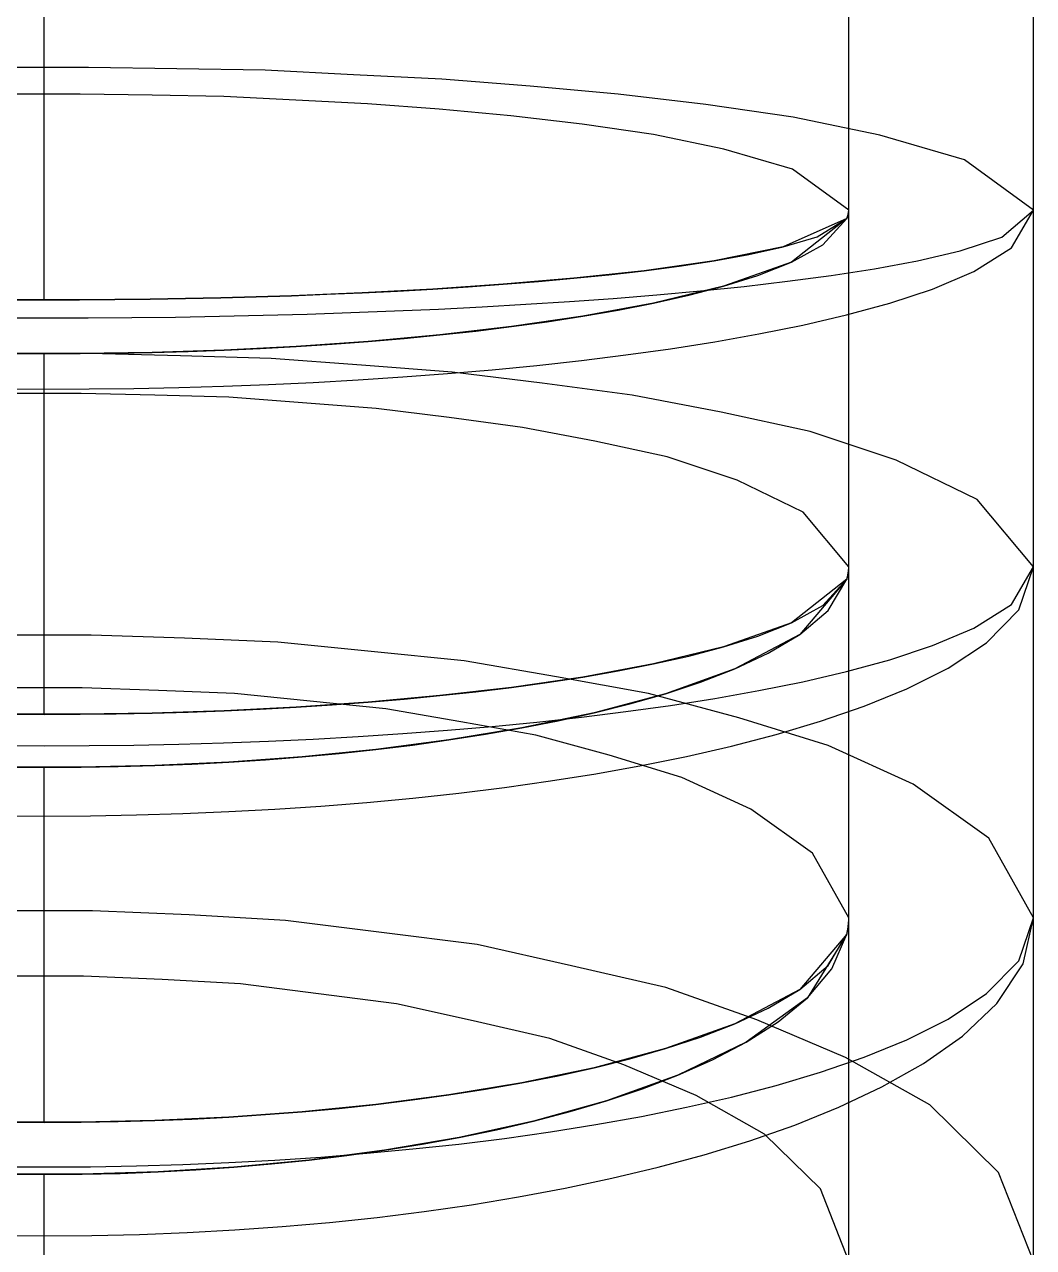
# Model space of a CAD drawing. Header units: millimetres. Extents: x 0 to 262, y -49 to 161.
# Drawn here: x 47.75 to 52.6, y 21.32 to 27.21 of the extents above; entities that cross this region are included whole.
import ezdxf

# ---------------------------------------------------------------- set-up
doc = ezdxf.new("R2010")
doc.units = ezdxf.units.MM
doc.layers.add('SIDE_HIDDEN', color=8, linetype='CONTINUOUS')
doc.layers.add('SIDE_VISIBLE', color=7, linetype='Continuous')

msp = doc.modelspace()

# ---------------------------------------------------------------- linework, layer by layer
at = {"layer": 'SIDE_HIDDEN'}
for points in [[(51.7144, 26.3123), (51.7144, 28.0472)], [(47.8409, 25.8804), (47.8409, 27.6354)], [(52.6034, 26.3122), (52.2706, 26.5544), (51.8635, 26.6739), (51.4469, 26.76), (51.0257, 26.8211), (50.6032, 26.8712), (50.1793, 26.9099), (49.755, 26.9424), (49.3299, 26.964), (48.9048, 26.9856), (48.4792, 26.9927), (48.0536, 26.9996), (47.6281, 26.9996), (47.2025, 26.9927), (46.7769, 26.9856), (46.3518, 26.964), (45.9267, 26.9424), (45.5024, 26.9099), (45.0785, 26.8712), (44.656, 26.8211), (44.2348, 26.76), (43.8182, 26.6739), (43.4111, 26.5544), (43.0784, 26.3122)], [(51.7144, 26.3122), (51.4437, 26.5092), (51.1126, 26.6064), (50.7738, 26.6764), (50.4312, 26.7261), (50.0875, 26.7669), (49.7428, 26.7983), (49.3977, 26.8248), (49.0519, 26.8423), (48.7062, 26.8599), (48.3601, 26.8656), (48.0139, 26.8713), (47.6678, 26.8713), (47.3216, 26.8656), (46.9755, 26.8599), (46.6298, 26.8423), (46.284, 26.8248), (45.9389, 26.7983), (45.5942, 26.7669), (45.2505, 26.7261), (44.9079, 26.6764), (44.5691, 26.6064), (44.238, 26.5092), (43.9674, 26.3122)], [(51.7046, 26.2723), (51.7054, 26.2744), (51.7062, 26.2765), (51.7069, 26.2785), (51.7076, 26.2806), (51.7083, 26.2828), (51.7089, 26.2849), (51.7095, 26.287), (51.7101, 26.2891), (51.7106, 26.2913), (51.7111, 26.2935), (51.7116, 26.2956), (51.712, 26.2978), (51.7124, 26.3), (51.7128, 26.3022), (51.7131, 26.3043), (51.7134, 26.3065), (51.7137, 26.3087), (51.7139, 26.3109), (51.714, 26.3132), (51.7142, 26.3154), (51.7143, 26.3176), (51.7143, 26.3198), (51.7144, 26.322)], [(51.7119, 26.2972), (51.7121, 26.2983), (51.7123, 26.2993), (51.7125, 26.3004), (51.7127, 26.3015), (51.7128, 26.3026), (51.713, 26.3036), (51.7132, 26.3047), (51.7133, 26.3058), (51.7134, 26.3069), (51.7136, 26.308), (51.7137, 26.309), (51.7138, 26.3101), (51.7139, 26.3112), (51.714, 26.3123), (51.7141, 26.3134), (51.7141, 26.3145), (51.7142, 26.3155), (51.7142, 26.3166), (51.7143, 26.3177), (51.7143, 26.3188), (51.7143, 26.3199), (51.7143, 26.321), (51.7144, 26.3221)], [(51.7144, 26.3123), (51.7144, 26.3127), (51.7144, 26.3131), (51.7144, 26.3135), (51.7144, 26.314), (51.7144, 26.3144), (51.7144, 26.3148), (51.7144, 26.3153), (51.7144, 26.3157), (51.7144, 26.3161), (51.7144, 26.3165), (51.7144, 26.317), (51.7144, 26.3174), (51.7144, 26.3178), (51.7144, 26.3182), (51.7144, 26.3187), (51.7144, 26.3191), (51.7144, 26.3195), (51.7144, 26.3199), (51.7144, 26.3204), (51.7144, 26.3208), (51.7144, 26.3212), (51.7144, 26.3217), (51.7144, 26.3221)], [(51.7144, 26.322), (51.7144, 26.322), (51.7144, 26.322), (51.7144, 26.322), (51.7144, 26.322), (51.7144, 26.322), (51.7144, 26.322), (51.7144, 26.322), (51.7144, 26.322), (51.7144, 26.322), (51.7144, 26.322), (51.7144, 26.322), (51.7144, 26.322), (51.7144, 26.322), (51.7144, 26.3221), (51.7144, 26.3221), (51.7144, 26.3221), (51.7144, 26.3221), (51.7144, 26.3221), (51.7144, 26.3221), (51.7144, 26.3221), (51.7144, 26.3221), (51.7144, 26.3221), (51.7144, 26.3221)], [(51.7144, 26.3123), (51.7144, 26.322)], [(43.9771, 26.2723), (44.0921, 26.1457), (44.2438, 26.0621), (44.405, 25.9985), (44.5705, 25.9466), (44.7382, 25.9026), (44.9074, 25.8645), (45.0776, 25.8311), (45.2484, 25.8015), (45.4198, 25.7751), (45.5916, 25.7517), (45.7638, 25.7307), (45.9362, 25.712), (46.1088, 25.6954), (46.2816, 25.6807), (46.4546, 25.6678), (46.6276, 25.6567), (46.8008, 25.6472), (46.974, 25.6392), (47.1473, 25.6328), (47.3207, 25.6278), (47.494, 25.6243), (47.6674, 25.6221), (47.8409, 25.6214)], [(51.7046, 26.2723), (51.4379, 26.0621), (51.1112, 25.9466), (50.7743, 25.8645), (50.4333, 25.8015), (50.0901, 25.7517), (49.7455, 25.712), (49.4001, 25.6807), (49.0541, 25.6567), (48.7077, 25.6392), (48.3611, 25.6278), (48.0143, 25.6222), (47.6674, 25.6222), (47.3206, 25.6278), (46.974, 25.6392), (46.6276, 25.6567), (46.2816, 25.6807), (45.9362, 25.712), (45.5916, 25.7517), (45.2484, 25.8015), (44.9074, 25.8645), (44.5705, 25.9466), (44.2438, 26.0621), (43.9771, 26.2723)], [(43.9771, 26.2723), (44.1204, 26.1848), (44.2831, 26.1354), (44.4492, 26.0985), (44.6166, 26.0685), (44.7848, 26.043), (44.9535, 26.021), (45.1226, 26.0017), (45.2918, 25.9846), (45.4613, 25.9694), (45.6309, 25.9558), (45.8006, 25.9437), (45.9704, 25.9329), (46.1402, 25.9232), (46.3102, 25.9147), (46.4801, 25.9073), (46.6501, 25.9008), (46.8202, 25.8953), (46.9903, 25.8907), (47.1604, 25.887), (47.3305, 25.8841), (47.5006, 25.882), (47.6707, 25.8808), (47.8409, 25.8804)], [(51.7046, 26.2723), (51.3986, 26.1354), (51.0651, 26.0685), (50.7282, 26.021), (50.3899, 25.9846), (50.0508, 25.9558), (49.7113, 25.9329), (49.3716, 25.9147), (49.0316, 25.9008), (48.6915, 25.8907), (48.3512, 25.8841), (48.011, 25.8808), (47.6707, 25.8808), (47.3305, 25.8841), (46.9903, 25.8907), (46.6502, 25.9008), (46.3102, 25.9147), (45.9704, 25.9329), (45.6309, 25.9558), (45.2919, 25.9846), (44.9536, 26.021), (44.6166, 26.0685), (44.2831, 26.1354), (43.9771, 26.2723)], [(47.8409, 25.6214), (48.0143, 25.6221), (48.1877, 25.6243), (48.3611, 25.6278), (48.5344, 25.6328), (48.7077, 25.6392), (48.8809, 25.6472), (49.0541, 25.6567), (49.2272, 25.6678), (49.4001, 25.6807), (49.5729, 25.6954), (49.7455, 25.712), (49.9179, 25.7307), (50.0901, 25.7517), (50.2619, 25.7751), (50.4333, 25.8015), (50.6042, 25.8311), (50.7743, 25.8645), (50.9435, 25.9026), (51.1112, 25.9466), (51.2767, 25.9985), (51.4379, 26.0621), (51.5896, 26.1457), (51.7046, 26.2723)], [(47.8409, 25.8804), (48.011, 25.8808), (48.1811, 25.882), (48.3512, 25.8841), (48.5214, 25.887), (48.6914, 25.8907), (48.8615, 25.8953), (49.0316, 25.9008), (49.2016, 25.9073), (49.3716, 25.9147), (49.5415, 25.9232), (49.7113, 25.9329), (49.8811, 25.9437), (50.0508, 25.9558), (50.2204, 25.9694), (50.3899, 25.9846), (50.5591, 26.0017), (50.7282, 26.021), (50.8969, 26.043), (51.0651, 26.0685), (51.2326, 26.0985), (51.3986, 26.1354), (51.5613, 26.1848), (51.7046, 26.2723)], [(51.7046, 26.2723), (51.7054, 26.2739), (51.7061, 26.2756), (51.7068, 26.2772), (51.7075, 26.2789), (51.7082, 26.2805), (51.7088, 26.2822), (51.7095, 26.2839), (51.71, 26.2856), (51.7106, 26.2874), (51.7111, 26.2891), (51.7115, 26.2908), (51.712, 26.2926), (51.7124, 26.2943), (51.7128, 26.2961), (51.7131, 26.2978), (51.7134, 26.2996), (51.7136, 26.3014), (51.7139, 26.3032), (51.714, 26.305), (51.7142, 26.3068), (51.7143, 26.3086), (51.7143, 26.3104), (51.7144, 26.3122)], [(51.7046, 26.2723), (51.7053, 26.2735), (51.7061, 26.2747), (51.7068, 26.2759), (51.7075, 26.2771), (51.7081, 26.2783), (51.7087, 26.2795), (51.7093, 26.2808), (51.7099, 26.282), (51.7105, 26.2833), (51.711, 26.2846), (51.7115, 26.2859), (51.7119, 26.2872), (51.7123, 26.2886), (51.7127, 26.2899), (51.713, 26.2912), (51.7133, 26.2926), (51.7136, 26.294), (51.7138, 26.2953), (51.714, 26.2967), (51.7142, 26.2981), (51.7143, 26.2995), (51.7143, 26.3008), (51.7144, 26.3022)], [(51.7046, 26.2723), (51.705, 26.2734), (51.7054, 26.2744), (51.7058, 26.2755), (51.7062, 26.2765), (51.7066, 26.2776), (51.7069, 26.2787), (51.7073, 26.2797), (51.7076, 26.2808), (51.708, 26.2819), (51.7083, 26.283), (51.7087, 26.284), (51.709, 26.2851), (51.7093, 26.2862), (51.7096, 26.2873), (51.7099, 26.2884), (51.7102, 26.2895), (51.7104, 26.2906), (51.7107, 26.2917), (51.711, 26.2928), (51.7112, 26.2939), (51.7115, 26.295), (51.7117, 26.2961), (51.7119, 26.2972)], [(51.7046, 26.2723), (51.705, 26.2729), (51.7054, 26.2735), (51.7058, 26.2742), (51.7061, 26.2748), (51.7065, 26.2754), (51.7069, 26.276), (51.7072, 26.2767), (51.7076, 26.2773), (51.7079, 26.2779), (51.7083, 26.2786), (51.7086, 26.2792), (51.7089, 26.2799), (51.7092, 26.2805), (51.7095, 26.2812), (51.7098, 26.2819), (51.7101, 26.2825), (51.7104, 26.2832), (51.7107, 26.2839), (51.7109, 26.2846), (51.7112, 26.2852), (51.7114, 26.2859), (51.7117, 26.2866), (51.7119, 26.2873)], [(51.7046, 26.2723), (51.7046, 26.2723)], [(51.7119, 26.2873), (51.7121, 26.2879), (51.7123, 26.2886), (51.7125, 26.2892), (51.7127, 26.2898), (51.7128, 26.2905), (51.713, 26.2911), (51.7131, 26.2918), (51.7133, 26.2924), (51.7134, 26.2931), (51.7136, 26.2937), (51.7137, 26.2944), (51.7138, 26.295), (51.7139, 26.2957), (51.714, 26.2963), (51.714, 26.297), (51.7141, 26.2976), (51.7142, 26.2983), (51.7142, 26.299), (51.7143, 26.2996), (51.7143, 26.3003), (51.7143, 26.301), (51.7143, 26.3016), (51.7144, 26.3023)], [(51.7144, 26.3122), (51.7144, 26.3122), (51.7144, 26.3122), (51.7144, 26.3122), (51.7144, 26.3122), (51.7144, 26.3122), (51.7144, 26.3122), (51.7144, 26.3122), (51.7144, 26.3122), (51.7144, 26.3122), (51.7144, 26.3122), (51.7144, 26.3122), (51.7144, 26.3122), (51.7144, 26.3122), (51.7144, 26.3122), (51.7144, 26.3122), (51.7144, 26.3122), (51.7144, 26.3122), (51.7144, 26.3122), (51.7144, 26.3123), (51.7144, 26.3123), (51.7144, 26.3123), (51.7144, 26.3123), (51.7144, 26.3123)], [(51.7144, 26.3122), (51.7144, 26.3123)], [(51.7144, 26.3122), (51.7144, 26.3123)], [(51.7144, 26.3121), (51.7144, 26.3121), (51.7144, 26.3121), (51.7144, 26.3121), (51.7144, 26.3121), (51.7144, 26.3121), (51.7144, 26.3121), (51.7144, 26.3121), (51.7144, 26.3121), (51.7144, 26.3121), (51.7144, 26.3121), (51.7144, 26.3121), (51.7144, 26.3121), (51.7144, 26.3121), (51.7144, 26.3121), (51.7144, 26.3121), (51.7144, 26.3121), (51.7144, 26.3122), (51.7144, 26.3122), (51.7144, 26.3122), (51.7144, 26.3122), (51.7144, 26.3122), (51.7144, 26.3122), (51.7144, 26.3122)], [(51.7144, 26.3121), (51.7144, 26.3122)], [(51.7144, 26.3121), (51.7144, 26.3122)], [(51.7144, 26.3023), (51.7144, 26.3027), (51.7144, 26.3031), (51.7144, 26.3036), (51.7144, 26.304), (51.7144, 26.3044), (51.7144, 26.3048), (51.7144, 26.3053), (51.7144, 26.3057), (51.7144, 26.3061), (51.7144, 26.3065), (51.7144, 26.307), (51.7144, 26.3074), (51.7144, 26.3078), (51.7144, 26.3082), (51.7144, 26.3087), (51.7144, 26.3091), (51.7144, 26.3095), (51.7144, 26.31), (51.7144, 26.3104), (51.7144, 26.3108), (51.7144, 26.3112), (51.7144, 26.3117), (51.7144, 26.3121)], [(51.7144, 24.5956), (51.7144, 26.3121)], [(51.7144, 26.3022), (51.7144, 26.3121)], [(51.7144, 26.3022), (51.7144, 26.3022), (51.7144, 26.3022), (51.7144, 26.3022), (51.7144, 26.3022), (51.7144, 26.3022), (51.7144, 26.3022), (51.7144, 26.3022), (51.7144, 26.3023), (51.7144, 26.3023), (51.7144, 26.3023), (51.7144, 26.3023), (51.7144, 26.3023), (51.7144, 26.3023), (51.7144, 26.3023), (51.7144, 26.3023), (51.7144, 26.3023), (51.7144, 26.3023), (51.7144, 26.3023), (51.7144, 26.3023), (51.7144, 26.3023), (51.7144, 26.3023), (51.7144, 26.3023), (51.7144, 26.3023)], [(52.6034, 24.5955), (52.3324, 24.9189), (51.9417, 25.1087), (51.5274, 25.2468), (51.1003, 25.3393), (50.6712, 25.4211), (50.2382, 25.48), (49.8045, 25.5329), (49.3688, 25.5659), (48.933, 25.5989), (48.4962, 25.6113), (48.0593, 25.6219), (47.6224, 25.6219), (47.1855, 25.6113), (46.7487, 25.5989), (46.3129, 25.5659), (45.8772, 25.5329), (45.4435, 25.48), (45.0105, 25.4211), (44.5815, 25.3393), (44.1543, 25.2468), (43.74, 25.1087), (43.3493, 24.9189), (43.0784, 24.5955)], [(47.8409, 23.8851), (47.8409, 25.6214)], [(51.7144, 24.5955), (51.494, 24.8585), (51.1762, 25.0129), (50.8392, 25.1252), (50.4918, 25.2005), (50.1429, 25.267), (49.7907, 25.3149), (49.438, 25.3579), (49.0836, 25.3848), (48.7291, 25.4116), (48.3739, 25.4217), (48.0185, 25.4303), (47.6632, 25.4303), (47.3078, 25.4217), (46.9526, 25.4116), (46.5982, 25.3848), (46.2437, 25.3579), (45.891, 25.3149), (45.5388, 25.267), (45.1899, 25.2005), (44.8425, 25.1252), (44.5055, 25.0129), (44.1877, 24.8585), (43.9674, 24.5955)], [(51.7046, 24.5359), (51.7054, 24.5389), (51.7062, 24.5418), (51.7069, 24.5448), (51.7076, 24.5477), (51.7083, 24.5507), (51.709, 24.5537), (51.7096, 24.5567), (51.7101, 24.5597), (51.7107, 24.5627), (51.7112, 24.5657), (51.7117, 24.5687), (51.7121, 24.5717), (51.7125, 24.5747), (51.7128, 24.5778), (51.7131, 24.5808), (51.7134, 24.5838), (51.7137, 24.5869), (51.7139, 24.5899), (51.7141, 24.593), (51.7142, 24.596), (51.7143, 24.5991), (51.7143, 24.6021), (51.7144, 24.6051)], [(51.7046, 24.5359), (51.7054, 24.5384), (51.7062, 24.541), (51.7069, 24.5435), (51.7076, 24.546), (51.7083, 24.5486), (51.7089, 24.5511), (51.7095, 24.5537), (51.7101, 24.5563), (51.7107, 24.5588), (51.7112, 24.5614), (51.7116, 24.564), (51.7121, 24.5666), (51.7125, 24.5692), (51.7128, 24.5718), (51.7131, 24.5744), (51.7134, 24.5771), (51.7137, 24.5797), (51.7139, 24.5823), (51.714, 24.5849), (51.7142, 24.5876), (51.7143, 24.5902), (51.7143, 24.5928), (51.7144, 24.5955)], [(51.7046, 24.5359), (51.7054, 24.538), (51.7062, 24.5401), (51.7069, 24.5422), (51.7076, 24.5443), (51.7083, 24.5464), (51.7089, 24.5485), (51.7095, 24.5506), (51.7101, 24.5528), (51.7106, 24.5549), (51.7111, 24.5571), (51.7116, 24.5592), (51.712, 24.5614), (51.7124, 24.5636), (51.7128, 24.5658), (51.7131, 24.568), (51.7134, 24.5702), (51.7137, 24.5724), (51.7139, 24.5746), (51.714, 24.5768), (51.7142, 24.579), (51.7143, 24.5812), (51.7143, 24.5834), (51.7144, 24.5856)], [(51.7046, 24.5359), (51.705, 24.5374), (51.7054, 24.5389), (51.7058, 24.5404), (51.7062, 24.5419), (51.7066, 24.5434), (51.7069, 24.5449), (51.7073, 24.5464), (51.7077, 24.5479), (51.708, 24.5494), (51.7083, 24.5509), (51.7087, 24.5524), (51.709, 24.5539), (51.7093, 24.5554), (51.7096, 24.5569), (51.7099, 24.5584), (51.7102, 24.5599), (51.7105, 24.5615), (51.7107, 24.563), (51.711, 24.5645), (51.7112, 24.566), (51.7115, 24.5675), (51.7117, 24.5691), (51.7119, 24.5706)], [(51.7046, 24.5359), (51.705, 24.537), (51.7054, 24.538), (51.7058, 24.5391), (51.7062, 24.5402), (51.7066, 24.5412), (51.7069, 24.5423), (51.7073, 24.5434), (51.7076, 24.5444), (51.708, 24.5455), (51.7083, 24.5466), (51.7087, 24.5477), (51.709, 24.5488), (51.7093, 24.5498), (51.7096, 24.5509), (51.7099, 24.552), (51.7102, 24.5531), (51.7104, 24.5542), (51.7107, 24.5553), (51.711, 24.5564), (51.7112, 24.5575), (51.7115, 24.5586), (51.7117, 24.5597), (51.7119, 24.5608)], [(51.7119, 24.5706), (51.7121, 24.5721), (51.7123, 24.5736), (51.7125, 24.5751), (51.7127, 24.5766), (51.7129, 24.5781), (51.713, 24.5796), (51.7132, 24.5811), (51.7133, 24.5826), (51.7134, 24.5841), (51.7136, 24.5856), (51.7137, 24.5871), (51.7138, 24.5886), (51.7139, 24.5901), (51.714, 24.5916), (51.7141, 24.5932), (51.7141, 24.5947), (51.7142, 24.5962), (51.7142, 24.5977), (51.7143, 24.5992), (51.7143, 24.6007), (51.7143, 24.6022), (51.7143, 24.6037), (51.7144, 24.6052)], [(51.7119, 24.5608), (51.7121, 24.5619), (51.7123, 24.563), (51.7125, 24.564), (51.7127, 24.5651), (51.7128, 24.5662), (51.713, 24.5673), (51.7132, 24.5683), (51.7133, 24.5694), (51.7134, 24.5705), (51.7136, 24.5716), (51.7137, 24.5727), (51.7138, 24.5737), (51.7139, 24.5748), (51.714, 24.5759), (51.7141, 24.577), (51.7141, 24.5781), (51.7142, 24.5792), (51.7142, 24.5803), (51.7143, 24.5813), (51.7143, 24.5824), (51.7143, 24.5835), (51.7143, 24.5846), (51.7144, 24.5857)], [(51.7144, 24.5956), (51.7144, 24.596), (51.7144, 24.5964), (51.7144, 24.5968), (51.7144, 24.5972), (51.7144, 24.5977), (51.7144, 24.5981), (51.7144, 24.5985), (51.7144, 24.5989), (51.7144, 24.5993), (51.7144, 24.5998), (51.7144, 24.6002), (51.7144, 24.6006), (51.7144, 24.601), (51.7144, 24.6015), (51.7144, 24.6019), (51.7144, 24.6023), (51.7144, 24.6027), (51.7144, 24.6031), (51.7144, 24.6036), (51.7144, 24.604), (51.7144, 24.6044), (51.7144, 24.6048), (51.7144, 24.6052)], [(51.7144, 24.6051), (51.7144, 24.6052), (51.7144, 24.6052), (51.7144, 24.6052), (51.7144, 24.6052), (51.7144, 24.6052), (51.7144, 24.6052), (51.7144, 24.6052), (51.7144, 24.6052), (51.7144, 24.6052), (51.7144, 24.6052), (51.7144, 24.6052), (51.7144, 24.6052), (51.7144, 24.6052), (51.7144, 24.6052), (51.7144, 24.6052), (51.7144, 24.6052), (51.7144, 24.6052), (51.7144, 24.6052), (51.7144, 24.6052), (51.7144, 24.6052), (51.7144, 24.6052), (51.7144, 24.6052), (51.7144, 24.6052)], [(51.7144, 24.5956), (51.7144, 24.6051)], [(51.7144, 24.5955), (51.7144, 24.5955), (51.7144, 24.5955), (51.7144, 24.5955), (51.7144, 24.5955), (51.7144, 24.5955), (51.7144, 24.5955), (51.7144, 24.5955), (51.7144, 24.5955), (51.7144, 24.5955), (51.7144, 24.5955), (51.7144, 24.5955), (51.7144, 24.5955), (51.7144, 24.5955), (51.7144, 24.5955), (51.7144, 24.5955), (51.7144, 24.5955), (51.7144, 24.5955), (51.7144, 24.5955), (51.7144, 24.5955), (51.7144, 24.5955), (51.7144, 24.5956), (51.7144, 24.5956), (51.7144, 24.5956)], [(51.7144, 24.5955), (51.7144, 24.5956)], [(51.7144, 24.5955), (51.7144, 24.5956)], [(51.7144, 24.5954), (51.7144, 24.5954), (51.7144, 24.5954), (51.7144, 24.5954), (51.7144, 24.5954), (51.7144, 24.5954), (51.7144, 24.5954), (51.7144, 24.5954), (51.7144, 24.5954), (51.7144, 24.5954), (51.7144, 24.5954), (51.7144, 24.5954), (51.7144, 24.5954), (51.7144, 24.5954), (51.7144, 24.5954), (51.7144, 24.5954), (51.7144, 24.5954), (51.7144, 24.5954), (51.7144, 24.5955), (51.7144, 24.5955), (51.7144, 24.5955), (51.7144, 24.5955), (51.7144, 24.5955), (51.7144, 24.5955)], [(51.7144, 24.5954), (51.7144, 24.5955)], [(51.7144, 24.5954), (51.7144, 24.5955)], [(51.7144, 24.5857), (51.7144, 24.5861), (51.7144, 24.5865), (51.7144, 24.587), (51.7144, 24.5874), (51.7144, 24.5878), (51.7144, 24.5882), (51.7144, 24.5886), (51.7144, 24.5891), (51.7144, 24.5895), (51.7144, 24.5899), (51.7144, 24.5903), (51.7144, 24.5908), (51.7144, 24.5912), (51.7144, 24.5916), (51.7144, 24.592), (51.7144, 24.5924), (51.7144, 24.5929), (51.7144, 24.5933), (51.7144, 24.5937), (51.7144, 24.5941), (51.7144, 24.5945), (51.7144, 24.595), (51.7144, 24.5954)], [(51.7144, 22.9063), (51.7144, 24.5954)], [(51.7144, 24.5856), (51.7144, 24.5954)], [(51.7144, 24.5856), (51.7144, 24.5856), (51.7144, 24.5856), (51.7144, 24.5856), (51.7144, 24.5856), (51.7144, 24.5857), (51.7144, 24.5857), (51.7144, 24.5857), (51.7144, 24.5857), (51.7144, 24.5857), (51.7144, 24.5857), (51.7144, 24.5857), (51.7144, 24.5857), (51.7144, 24.5857), (51.7144, 24.5857), (51.7144, 24.5857), (51.7144, 24.5857), (51.7144, 24.5857), (51.7144, 24.5857), (51.7144, 24.5857), (51.7144, 24.5857), (51.7144, 24.5857), (51.7144, 24.5857), (51.7144, 24.5857)], [(43.9771, 24.5359), (44.0674, 24.3848), (44.2028, 24.2702), (44.3554, 24.1795), (44.5164, 24.1044), (44.6822, 24.0405), (44.8509, 23.9849), (45.0218, 23.9361), (45.1941, 23.8928), (45.3676, 23.8543), (45.5419, 23.82), (45.7169, 23.7893), (45.8925, 23.762), (46.0685, 23.7377), (46.2449, 23.7162), (46.4216, 23.6974), (46.5985, 23.6811), (46.7756, 23.6672), (46.9529, 23.6555), (47.1304, 23.6461), (47.3079, 23.6388), (47.4855, 23.6337), (47.6632, 23.6306), (47.8409, 23.6295)], [(51.7046, 24.5359), (51.4789, 24.2702), (51.1653, 24.1044), (50.8308, 23.9849), (50.4876, 23.8928), (50.1398, 23.82), (49.7892, 23.762), (49.4368, 23.7162), (49.0832, 23.6811), (48.7288, 23.6555), (48.3738, 23.6388), (48.0185, 23.6306), (47.6632, 23.6306), (47.3079, 23.6388), (46.9529, 23.6555), (46.5985, 23.6811), (46.2449, 23.7162), (45.8925, 23.762), (45.5419, 23.82), (45.1941, 23.8928), (44.8509, 23.9849), (44.5164, 24.1044), (44.2028, 24.2702), (43.9771, 24.5359)], [(43.9771, 24.5359), (44.0921, 24.4093), (44.2438, 24.3257), (44.405, 24.2621), (44.5705, 24.2102), (44.7382, 24.1662), (44.9074, 24.1281), (45.0776, 24.0947), (45.2484, 24.0651), (45.4198, 24.0388), (45.5916, 24.0153), (45.7638, 23.9943), (45.9362, 23.9756), (46.1088, 23.959), (46.2816, 23.9443), (46.4546, 23.9315), (46.6276, 23.9203), (46.8008, 23.9108), (46.974, 23.9028), (47.1473, 23.8964), (47.3207, 23.8914), (47.494, 23.8879), (47.6674, 23.8858), (47.8409, 23.8851)], [(51.7046, 24.5359), (51.4379, 24.3257), (51.1112, 24.2102), (50.7743, 24.1281), (50.4333, 24.0651), (50.0901, 24.0153), (49.7455, 23.9756), (49.4001, 23.9443), (49.0541, 23.9203), (48.7077, 23.9028), (48.3611, 23.8914), (48.0143, 23.8858), (47.6674, 23.8858), (47.3206, 23.8914), (46.974, 23.9028), (46.6276, 23.9203), (46.2816, 23.9443), (45.9362, 23.9756), (45.5916, 24.0153), (45.2484, 24.0651), (44.9074, 24.1281), (44.5705, 24.2102), (44.2438, 24.3257), (43.9771, 24.5359)], [(47.8409, 23.6295), (48.0185, 23.6306), (48.1962, 23.6337), (48.3738, 23.6388), (48.5513, 23.6461), (48.7288, 23.6555), (48.9061, 23.6672), (49.0832, 23.6811), (49.2602, 23.6974), (49.4368, 23.7162), (49.6132, 23.7377), (49.7892, 23.762), (49.9648, 23.7893), (50.1398, 23.82), (50.3142, 23.8543), (50.4876, 23.8928), (50.6599, 23.9361), (50.8308, 23.9849), (50.9995, 24.0405), (51.1653, 24.1044), (51.3263, 24.1795), (51.4789, 24.2702), (51.6143, 24.3848), (51.7046, 24.5359)], [(47.8409, 23.8851), (48.0143, 23.8858), (48.1877, 23.8879), (48.3611, 23.8914), (48.5344, 23.8964), (48.7077, 23.9028), (48.8809, 23.9108), (49.0541, 23.9203), (49.2272, 23.9315), (49.4001, 23.9443), (49.5729, 23.959), (49.7455, 23.9756), (49.9179, 23.9943), (50.0901, 24.0153), (50.2619, 24.0388), (50.4333, 24.0651), (50.6042, 24.0947), (50.7743, 24.1281), (50.9435, 24.1662), (51.1112, 24.2102), (51.2767, 24.2621), (51.4379, 24.3257), (51.5896, 24.4093), (51.7046, 24.5359)], [(51.7046, 24.5359), (51.7046, 24.5359)], [(52.6034, 22.9063), (52.3884, 23.2889), (52.0239, 23.5487), (51.6142, 23.7359), (51.1841, 23.8679), (50.7497, 23.9861), (50.3064, 24.0661), (49.8626, 24.1426), (49.4143, 24.1876), (48.9661, 24.2326), (48.5162, 24.2516), (48.066, 24.2662), (47.6157, 24.2662), (47.1655, 24.2516), (46.7156, 24.2326), (46.2674, 24.1876), (45.8192, 24.1426), (45.3754, 24.0661), (44.932, 23.9861), (44.4977, 23.8679), (44.0675, 23.7359), (43.6578, 23.5487), (43.2933, 23.2889), (43.0784, 22.9063)], [(51.7144, 22.9063), (51.5395, 23.2175), (51.2431, 23.4288), (50.9099, 23.581), (50.56, 23.6884), (50.2067, 23.7845), (49.8461, 23.8496), (49.4852, 23.9118), (49.1206, 23.9484), (48.7561, 23.985), (48.3901, 24.0005), (48.024, 24.0123), (47.6578, 24.0123), (47.2916, 24.0005), (46.9256, 23.985), (46.5611, 23.9484), (46.1965, 23.9118), (45.8356, 23.8496), (45.475, 23.7845), (45.1217, 23.6884), (44.7719, 23.581), (44.4386, 23.4288), (44.1422, 23.2175), (43.9674, 22.9063)], [(47.8409, 21.921), (47.8409, 23.6295)], [(52.6034, 21.2535), (52.4352, 21.6804), (52.1035, 22.0051), (51.6986, 22.2344), (51.2714, 22.4148), (50.833, 22.5709), (50.3798, 22.6753), (49.9257, 22.7768), (49.4642, 22.8361), (49.0025, 22.8937), (48.5383, 22.9209), (48.0733, 22.9395), (47.6084, 22.9395), (47.1434, 22.9209), (46.6792, 22.8937), (46.2175, 22.8361), (45.756, 22.7768), (45.3019, 22.6753), (44.8487, 22.5709), (44.4103, 22.4148), (43.9831, 22.2344), (43.5782, 22.0051), (43.2466, 21.6804), (43.0784, 21.2535)], [(51.7046, 22.8274), (51.7054, 22.8311), (51.7062, 22.8349), (51.7069, 22.8387), (51.7077, 22.8425), (51.7083, 22.8464), (51.709, 22.8502), (51.7096, 22.854), (51.7102, 22.8578), (51.7107, 22.8617), (51.7112, 22.8655), (51.7117, 22.8693), (51.7121, 22.8732), (51.7125, 22.8771), (51.7128, 22.8809), (51.7132, 22.8848), (51.7134, 22.8886), (51.7137, 22.8925), (51.7139, 22.8964), (51.7141, 22.9002), (51.7142, 22.9041), (51.7143, 22.908), (51.7143, 22.9118), (51.7144, 22.9157)], [(51.7046, 22.8274), (51.7054, 22.8307), (51.7062, 22.8341), (51.7069, 22.8375), (51.7076, 22.8409), (51.7083, 22.8443), (51.709, 22.8477), (51.7096, 22.8511), (51.7102, 22.8545), (51.7107, 22.8579), (51.7112, 22.8614), (51.7117, 22.8648), (51.7121, 22.8682), (51.7125, 22.8717), (51.7128, 22.8751), (51.7132, 22.8786), (51.7134, 22.882), (51.7137, 22.8855), (51.7139, 22.8889), (51.714, 22.8924), (51.7142, 22.8959), (51.7143, 22.8993), (51.7143, 22.9028), (51.7144, 22.9063)], [(51.7119, 22.8716), (51.7121, 22.8735), (51.7123, 22.8754), (51.7125, 22.8773), (51.7127, 22.8793), (51.7129, 22.8812), (51.713, 22.8831), (51.7132, 22.885), (51.7133, 22.887), (51.7134, 22.8889), (51.7136, 22.8908), (51.7137, 22.8927), (51.7138, 22.8946), (51.7139, 22.8966), (51.714, 22.8985), (51.7141, 22.9004), (51.7141, 22.9023), (51.7142, 22.9043), (51.7142, 22.9062), (51.7143, 22.9081), (51.7143, 22.9101), (51.7143, 22.912), (51.7143, 22.9139), (51.7144, 22.9158)], [(51.7144, 22.9063), (51.7144, 22.9068), (51.7144, 22.9072), (51.7144, 22.9076), (51.7144, 22.908), (51.7144, 22.9084), (51.7144, 22.9088), (51.7144, 22.9092), (51.7144, 22.9096), (51.7144, 22.9101), (51.7144, 22.9105), (51.7144, 22.9109), (51.7144, 22.9113), (51.7144, 22.9117), (51.7144, 22.9121), (51.7144, 22.9125), (51.7144, 22.9129), (51.7144, 22.9134), (51.7144, 22.9138), (51.7144, 22.9142), (51.7144, 22.9146), (51.7144, 22.915), (51.7144, 22.9154), (51.7144, 22.9158)], [(51.7144, 22.9157), (51.7144, 22.9157), (51.7144, 22.9157), (51.7144, 22.9157), (51.7144, 22.9157), (51.7144, 22.9157), (51.7144, 22.9158), (51.7144, 22.9158), (51.7144, 22.9158), (51.7144, 22.9158), (51.7144, 22.9158), (51.7144, 22.9158), (51.7144, 22.9158), (51.7144, 22.9158), (51.7144, 22.9158), (51.7144, 22.9158), (51.7144, 22.9158), (51.7144, 22.9158), (51.7144, 22.9158), (51.7144, 22.9158), (51.7144, 22.9158), (51.7144, 22.9158), (51.7144, 22.9158), (51.7144, 22.9158)], [(51.7144, 22.9063), (51.7144, 22.9157)], [(51.7144, 22.9062), (51.7144, 22.9062), (51.7144, 22.9062), (51.7144, 22.9062), (51.7144, 22.9062), (51.7144, 22.9062), (51.7144, 22.9062), (51.7144, 22.9062), (51.7144, 22.9062), (51.7144, 22.9062), (51.7144, 22.9062), (51.7144, 22.9062), (51.7144, 22.9062), (51.7144, 22.9062), (51.7144, 22.9062), (51.7144, 22.9062), (51.7144, 22.9062), (51.7144, 22.9062), (51.7144, 22.9062), (51.7144, 22.9062), (51.7144, 22.9062), (51.7144, 22.9062), (51.7144, 22.9062), (51.7144, 22.9063)], [(51.7144, 22.9063), (51.7144, 22.9063), (51.7144, 22.9063), (51.7144, 22.9063), (51.7144, 22.9063), (51.7144, 22.9063), (51.7144, 22.9063), (51.7144, 22.9063), (51.7144, 22.9063), (51.7144, 22.9063), (51.7144, 22.9063), (51.7144, 22.9063), (51.7144, 22.9063), (51.7144, 22.9063), (51.7144, 22.9063), (51.7144, 22.9063), (51.7144, 22.9063), (51.7144, 22.9063), (51.7144, 22.9063), (51.7144, 22.9063), (51.7144, 22.9063), (51.7144, 22.9063), (51.7144, 22.9063), (51.7144, 22.9063)], [(51.7144, 22.9063), (51.7144, 22.9063), (51.7144, 22.9063), (51.7144, 22.9063), (51.7144, 22.9063), (51.7144, 22.9063), (51.7144, 22.9063), (51.7144, 22.9063), (51.7144, 22.9063), (51.7144, 22.9063), (51.7144, 22.9063), (51.7144, 22.9063), (51.7144, 22.9063), (51.7144, 22.9063), (51.7144, 22.9063), (51.7144, 22.9063), (51.7144, 22.9063), (51.7144, 22.9063), (51.7144, 22.9063), (51.7144, 22.9063), (51.7144, 22.9063), (51.7144, 22.9063), (51.7144, 22.9063), (51.7144, 22.9063)], [(51.7144, 22.9062), (51.7144, 22.9063)], [(51.7144, 22.9063), (51.7144, 22.9063)], [(51.7144, 22.9062), (51.7144, 22.9063)], [(51.7144, 22.9063), (51.7144, 22.9063)], [(51.7144, 22.8967), (51.7144, 22.8971), (51.7144, 22.8975), (51.7144, 22.8979), (51.7144, 22.8983), (51.7144, 22.8987), (51.7144, 22.8991), (51.7144, 22.8996), (51.7144, 22.9), (51.7144, 22.9004), (51.7144, 22.9008), (51.7144, 22.9012), (51.7144, 22.9016), (51.7144, 22.902), (51.7144, 22.9024), (51.7144, 22.9029), (51.7144, 22.9033), (51.7144, 22.9037), (51.7144, 22.9041), (51.7144, 22.9045), (51.7144, 22.9049), (51.7144, 22.9053), (51.7144, 22.9057), (51.7144, 22.9062)], [(51.7144, 22.9062), (51.7144, 22.9062), (51.7144, 22.9062), (51.7144, 22.9062), (51.7144, 22.9062), (51.7144, 22.9062), (51.7144, 22.9062), (51.7144, 22.9062), (51.7144, 22.9062), (51.7144, 22.9062), (51.7144, 22.9062), (51.7144, 22.9062), (51.7144, 22.9062), (51.7144, 22.9062), (51.7144, 22.9062), (51.7144, 22.9062), (51.7144, 22.9062), (51.7144, 22.9062), (51.7144, 22.9062), (51.7144, 22.9062), (51.7144, 22.9062), (51.7144, 22.9062), (51.7144, 22.9062), (51.7144, 22.9062)], [(51.7144, 21.2535), (51.7144, 22.9062)], [(51.7144, 22.8966), (51.7144, 22.9062)], [(51.7046, 22.8274), (51.7054, 22.8303), (51.7062, 22.8332), (51.7069, 22.8362), (51.7076, 22.8392), (51.7083, 22.8421), (51.709, 22.8451), (51.7096, 22.8481), (51.7101, 22.8511), (51.7107, 22.8541), (51.7112, 22.8571), (51.7117, 22.8601), (51.7121, 22.8631), (51.7125, 22.8662), (51.7128, 22.8692), (51.7131, 22.8722), (51.7134, 22.8753), (51.7137, 22.8783), (51.7139, 22.8813), (51.7141, 22.8844), (51.7142, 22.8874), (51.7143, 22.8905), (51.7143, 22.8935), (51.7144, 22.8966)], [(51.7046, 22.8274), (51.705, 22.8293), (51.7054, 22.8312), (51.7058, 22.8331), (51.7062, 22.835), (51.7066, 22.8369), (51.707, 22.8388), (51.7073, 22.8407), (51.7077, 22.8427), (51.708, 22.8446), (51.7084, 22.8465), (51.7087, 22.8484), (51.709, 22.8503), (51.7093, 22.8523), (51.7096, 22.8542), (51.7099, 22.8561), (51.7102, 22.8581), (51.7105, 22.86), (51.7107, 22.8619), (51.711, 22.8639), (51.7112, 22.8658), (51.7115, 22.8677), (51.7117, 22.8697), (51.7119, 22.8716)], [(51.7046, 22.8274), (51.705, 22.8288), (51.7054, 22.8303), (51.7058, 22.8318), (51.7062, 22.8333), (51.7066, 22.8348), (51.7069, 22.8363), (51.7073, 22.8378), (51.7077, 22.8393), (51.708, 22.8408), (51.7083, 22.8423), (51.7087, 22.8438), (51.709, 22.8453), (51.7093, 22.8468), (51.7096, 22.8483), (51.7099, 22.8498), (51.7102, 22.8514), (51.7105, 22.8529), (51.7107, 22.8544), (51.711, 22.8559), (51.7112, 22.8574), (51.7115, 22.859), (51.7117, 22.8605), (51.7119, 22.862)], [(51.7119, 22.862), (51.7121, 22.8635), (51.7123, 22.865), (51.7125, 22.8665), (51.7127, 22.868), (51.7129, 22.8695), (51.713, 22.871), (51.7132, 22.8725), (51.7133, 22.874), (51.7134, 22.8755), (51.7136, 22.877), (51.7137, 22.8785), (51.7138, 22.88), (51.7139, 22.8816), (51.714, 22.8831), (51.7141, 22.8846), (51.7141, 22.8861), (51.7142, 22.8876), (51.7142, 22.8891), (51.7143, 22.8906), (51.7143, 22.8921), (51.7143, 22.8936), (51.7143, 22.8952), (51.7144, 22.8967)], [(51.7144, 22.8966), (51.7144, 22.8966), (51.7144, 22.8966), (51.7144, 22.8966), (51.7144, 22.8966), (51.7144, 22.8966), (51.7144, 22.8966), (51.7144, 22.8966), (51.7144, 22.8966), (51.7144, 22.8966), (51.7144, 22.8966), (51.7144, 22.8966), (51.7144, 22.8966), (51.7144, 22.8966), (51.7144, 22.8966), (51.7144, 22.8966), (51.7144, 22.8966), (51.7144, 22.8966), (51.7144, 22.8966), (51.7144, 22.8966), (51.7144, 22.8967), (51.7144, 22.8967), (51.7144, 22.8967), (51.7144, 22.8967)], [(43.9771, 22.8274), (44.0494, 22.6607), (44.1668, 22.5212), (44.3077, 22.4052), (44.4615, 22.307), (44.6233, 22.2223), (44.7902, 22.1482), (44.9608, 22.0829), (45.134, 22.0248), (45.3091, 21.9731), (45.4858, 21.9269), (45.6637, 21.8856), (45.8426, 21.8488), (46.0223, 21.816), (46.2027, 21.7871), (46.3835, 21.7618), (46.5649, 21.7398), (46.7465, 21.721), (46.9285, 21.7053), (47.1107, 21.6926), (47.2931, 21.6828), (47.4756, 21.6758), (47.6582, 21.6716), (47.8409, 21.6702)], [(51.7046, 22.8274), (51.5149, 22.5212), (51.2202, 22.307), (50.8915, 22.1482), (50.5477, 22.0248), (50.1959, 21.9269), (49.8391, 21.8488), (49.4791, 21.7871), (49.1169, 21.7398), (48.7532, 21.7053), (48.3886, 21.6828), (48.0235, 21.6716), (47.6582, 21.6716), (47.2931, 21.6828), (46.9285, 21.7053), (46.5649, 21.7398), (46.2027, 21.7871), (45.8426, 21.8488), (45.4858, 21.9269), (45.134, 22.0248), (44.7902, 22.1482), (44.4615, 22.307), (44.1668, 22.5212), (43.9771, 22.8274)], [(43.9771, 22.8274), (44.0674, 22.6762), (44.2028, 22.5616), (44.3554, 22.4709), (44.5164, 22.3959), (44.6822, 22.3319), (44.8509, 22.2763), (45.0218, 22.2275), (45.1941, 22.1842), (45.3676, 22.1457), (45.5419, 22.1114), (45.7169, 22.0807), (45.8925, 22.0534), (46.0685, 22.0291), (46.2449, 22.0076), (46.4216, 21.9888), (46.5985, 21.9725), (46.7756, 21.9586), (46.9529, 21.947), (47.1304, 21.9375), (47.3079, 21.9303), (47.4855, 21.9251), (47.6632, 21.922), (47.8409, 21.921)], [(51.7046, 22.8274), (51.4789, 22.5616), (51.1653, 22.3959), (50.8308, 22.2763), (50.4876, 22.1843), (50.1398, 22.1114), (49.7892, 22.0534), (49.4368, 22.0076), (49.0832, 21.9725), (48.7288, 21.947), (48.3738, 21.9303), (48.0185, 21.922), (47.6632, 21.922), (47.3079, 21.9303), (46.9529, 21.947), (46.5985, 21.9725), (46.2449, 22.0076), (45.8925, 22.0534), (45.5419, 22.1114), (45.1941, 22.1843), (44.8509, 22.2763), (44.5164, 22.3959), (44.2028, 22.5616), (43.9771, 22.8274)], [(47.8409, 21.6702), (48.0235, 21.6716), (48.2061, 21.6758), (48.3886, 21.6828), (48.571, 21.6926), (48.7532, 21.7053), (48.9352, 21.721), (49.1169, 21.7398), (49.2982, 21.7618), (49.4791, 21.7871), (49.6594, 21.816), (49.8391, 21.8488), (50.018, 21.8856), (50.1959, 21.9269), (50.3726, 21.9731), (50.5478, 22.0248), (50.7209, 22.0829), (50.8915, 22.1482), (51.0584, 22.2223), (51.2202, 22.307), (51.3741, 22.4052), (51.5149, 22.5212), (51.6323, 22.6607), (51.7046, 22.8274)], [(47.8409, 21.921), (48.0185, 21.922), (48.1962, 21.9251), (48.3738, 21.9303), (48.5513, 21.9375), (48.7288, 21.947), (48.9061, 21.9586), (49.0832, 21.9725), (49.2602, 21.9888), (49.4368, 22.0076), (49.6132, 22.0291), (49.7892, 22.0534), (49.9648, 22.0807), (50.1398, 22.1114), (50.3142, 22.1457), (50.4876, 22.1842), (50.6599, 22.2275), (50.8308, 22.2763), (50.9995, 22.3319), (51.1653, 22.3959), (51.3263, 22.4709), (51.4789, 22.5616), (51.6143, 22.6762), (51.7046, 22.8274)], [(51.7046, 22.8274), (51.7046, 22.8274)], [(51.7144, 21.2535), (51.5776, 21.6007), (51.3078, 21.8648), (50.9785, 22.0513), (50.631, 22.198), (50.2745, 22.3249), (49.9058, 22.4099), (49.5365, 22.4925), (49.1612, 22.5407), (48.7857, 22.5875), (48.4081, 22.6096), (48.0299, 22.6248), (47.6518, 22.6248), (47.2736, 22.6096), (46.8961, 22.5875), (46.5205, 22.5407), (46.1452, 22.4925), (45.7759, 22.4099), (45.4072, 22.3249), (45.0507, 22.198), (44.7032, 22.0513), (44.3739, 21.8648), (44.1042, 21.6007), (43.9674, 21.2535)], [(47.8409, 19.9985), (47.8409, 21.6702)]]:
    msp.add_lwpolyline(points, dxfattribs=at)
at = {"layer": 'SIDE_VISIBLE'}
for points in [[(52.6034, 26.3122), (52.6034, 28.0473)], [(43.0784, 26.3122), (43.1841, 26.1317), (43.3665, 26.0171), (43.5652, 25.9328), (43.7702, 25.8651), (43.9785, 25.8082), (44.1889, 25.7593), (44.4005, 25.7166), (44.6131, 25.6788), (44.8265, 25.6453), (45.0403, 25.6155), (45.2546, 25.5889), (45.4693, 25.5652), (45.6842, 25.5442), (45.8993, 25.5257), (46.1147, 25.5094), (46.3301, 25.4953), (46.5457, 25.4833), (46.7615, 25.4732), (46.9772, 25.4651), (47.1931, 25.4588), (47.409, 25.4544), (47.6249, 25.4517), (47.8409, 25.4508)], [(43.0784, 26.3122), (43.2316, 26.1817), (43.4319, 26.1161), (43.6373, 26.0684), (43.8446, 26.0301), (44.053, 25.9978), (44.2621, 25.97), (44.4715, 25.9456), (44.6813, 25.9241), (44.8914, 25.905), (45.1016, 25.8879), (45.3119, 25.8727), (45.5223, 25.8591), (45.7329, 25.8471), (45.9435, 25.8365), (46.1542, 25.8272), (46.3649, 25.8191), (46.5757, 25.8122), (46.7865, 25.8064), (46.9974, 25.8017), (47.2082, 25.7981), (47.4191, 25.7956), (47.63, 25.794), (47.8409, 25.7935)], [(47.8409, 25.4508), (48.0568, 25.4517), (48.2727, 25.4544), (48.4886, 25.4588), (48.7045, 25.4651), (48.9203, 25.4732), (49.136, 25.4833), (49.3516, 25.4953), (49.5671, 25.5094), (49.7824, 25.5257), (49.9975, 25.5442), (50.2124, 25.5652), (50.4271, 25.5889), (50.6414, 25.6155), (50.8553, 25.6453), (51.0686, 25.6788), (51.2812, 25.7166), (51.4929, 25.7593), (51.7032, 25.8082), (51.9115, 25.8651), (52.1165, 25.9328), (52.3152, 26.0171), (52.4976, 26.1317), (52.6034, 26.3122)], [(47.8409, 25.7935), (48.0517, 25.794), (48.2626, 25.7956), (48.4735, 25.7981), (48.6844, 25.8017), (48.8952, 25.8064), (49.106, 25.8122), (49.3168, 25.8191), (49.5275, 25.8272), (49.7382, 25.8365), (49.9488, 25.8471), (50.1594, 25.8591), (50.3698, 25.8727), (50.5802, 25.8879), (50.7904, 25.905), (51.0004, 25.9241), (51.2102, 25.9456), (51.4196, 25.97), (51.6287, 25.9978), (51.8371, 26.0301), (52.0445, 26.0684), (52.2499, 26.1161), (52.4501, 26.1817), (52.6034, 26.3122)], [(52.6034, 24.5955), (52.6034, 26.3122)], [(43.0784, 24.5955), (43.1497, 24.3887), (43.3044, 24.2303), (43.4896, 24.1079), (43.6881, 24.0082), (43.8938, 23.9242), (44.1039, 23.8519), (44.3169, 23.7886), (44.532, 23.7328), (44.7486, 23.6832), (44.9664, 23.6391), (45.1851, 23.5998), (45.4045, 23.5648), (45.6245, 23.5338), (45.8451, 23.5064), (46.066, 23.4824), (46.2872, 23.4616), (46.5087, 23.4438), (46.7304, 23.429), (46.9523, 23.417), (47.1744, 23.4078), (47.3965, 23.4012), (47.6186, 23.3973), (47.8409, 23.396)], [(43.0784, 24.5955), (43.1841, 24.415), (43.3665, 24.3004), (43.5652, 24.2161), (43.7702, 24.1484), (43.9785, 24.0915), (44.1889, 24.0426), (44.4005, 23.9999), (44.6131, 23.9621), (44.8265, 23.9286), (45.0403, 23.8988), (45.2546, 23.8722), (45.4693, 23.8485), (45.6842, 23.8275), (45.8993, 23.8089), (46.1147, 23.7927), (46.3301, 23.7786), (46.5457, 23.7666), (46.7615, 23.7565), (46.9772, 23.7484), (47.1931, 23.7421), (47.409, 23.7377), (47.6249, 23.735), (47.8409, 23.7341)], [(47.8409, 23.396), (48.0631, 23.3973), (48.2852, 23.4012), (48.5074, 23.4078), (48.7294, 23.417), (48.9513, 23.429), (49.173, 23.4438), (49.3945, 23.4616), (49.6157, 23.4824), (49.8366, 23.5064), (50.0572, 23.5338), (50.2772, 23.5648), (50.4966, 23.5998), (50.7153, 23.6391), (50.9331, 23.6832), (51.1497, 23.7328), (51.3648, 23.7886), (51.5778, 23.8519), (51.7879, 23.9242), (51.9936, 24.0082), (52.1921, 24.1079), (52.3773, 24.2303), (52.5321, 24.3887), (52.6034, 24.5955)], [(47.8409, 23.7341), (48.0568, 23.735), (48.2727, 23.7377), (48.4886, 23.7421), (48.7045, 23.7484), (48.9203, 23.7565), (49.136, 23.7666), (49.3516, 23.7786), (49.5671, 23.7927), (49.7824, 23.8089), (49.9975, 23.8275), (50.2124, 23.8485), (50.4271, 23.8722), (50.6414, 23.8988), (50.8553, 23.9286), (51.0686, 23.9621), (51.2812, 23.9999), (51.4929, 24.0426), (51.7032, 24.0915), (51.9115, 24.1484), (52.1165, 24.2161), (52.3152, 24.3004), (52.4976, 24.415), (52.6034, 24.5955)], [(52.6034, 22.9063), (52.6034, 24.5955)], [(43.0784, 22.9063), (43.1286, 22.6843), (43.2545, 22.4936), (43.4208, 22.3361), (43.6083, 22.2042), (43.808, 22.0917), (44.0155, 21.9941), (44.2282, 21.9084), (44.4447, 21.8327), (44.6639, 21.7654), (44.8853, 21.7055), (45.1083, 21.6521), (45.3326, 21.6045), (45.558, 21.5623), (45.7843, 21.5251), (46.0113, 21.4924), (46.2389, 21.4642), (46.4669, 21.44), (46.6954, 21.4199), (46.9241, 21.4036), (47.1531, 21.391), (47.3823, 21.382), (47.6115, 21.3767), (47.8409, 21.3749)], [(43.0784, 22.9063), (43.1497, 22.6995), (43.3044, 22.5411), (43.4896, 22.4187), (43.6881, 22.319), (43.8938, 22.235), (44.1039, 22.1627), (44.3169, 22.0994), (44.532, 22.0435), (44.7486, 21.994), (44.9664, 21.9499), (45.1851, 21.9106), (45.4045, 21.8756), (45.6245, 21.8445), (45.8451, 21.8171), (46.066, 21.7932), (46.2872, 21.7724), (46.5087, 21.7546), (46.7304, 21.7398), (46.9523, 21.7278), (47.1744, 21.7185), (47.3965, 21.712), (47.6186, 21.708), (47.8409, 21.7067)], [(47.8409, 21.3749), (48.0702, 21.3767), (48.2994, 21.382), (48.5286, 21.391), (48.7576, 21.4036), (48.9863, 21.4199), (49.2148, 21.44), (49.4428, 21.4642), (49.6704, 21.4924), (49.8974, 21.5251), (50.1237, 21.5623), (50.3491, 21.6045), (50.5734, 21.6521), (50.7965, 21.7055), (51.0178, 21.7654), (51.237, 21.8327), (51.4535, 21.9084), (51.6662, 21.9941), (51.8737, 22.0917), (52.0734, 22.2042), (52.2609, 22.3361), (52.4272, 22.4936), (52.5531, 22.6843), (52.6034, 22.9063)], [(47.8409, 21.7067), (48.0631, 21.708), (48.2852, 21.712), (48.5074, 21.7185), (48.7294, 21.7278), (48.9513, 21.7398), (49.173, 21.7546), (49.3945, 21.7724), (49.6157, 21.7932), (49.8366, 21.8171), (50.0572, 21.8445), (50.2772, 21.8756), (50.4966, 21.9106), (50.7153, 21.9499), (50.9331, 21.994), (51.1497, 22.0435), (51.3648, 22.0994), (51.5778, 22.1627), (51.7879, 22.235), (51.9936, 22.319), (52.1921, 22.4187), (52.3773, 22.5411), (52.5321, 22.6995), (52.6034, 22.9063)], [(52.6034, 21.2535), (52.6034, 22.9063)]]:
    msp.add_lwpolyline(points, dxfattribs=at)

doc.saveas('drawing.dxf')
